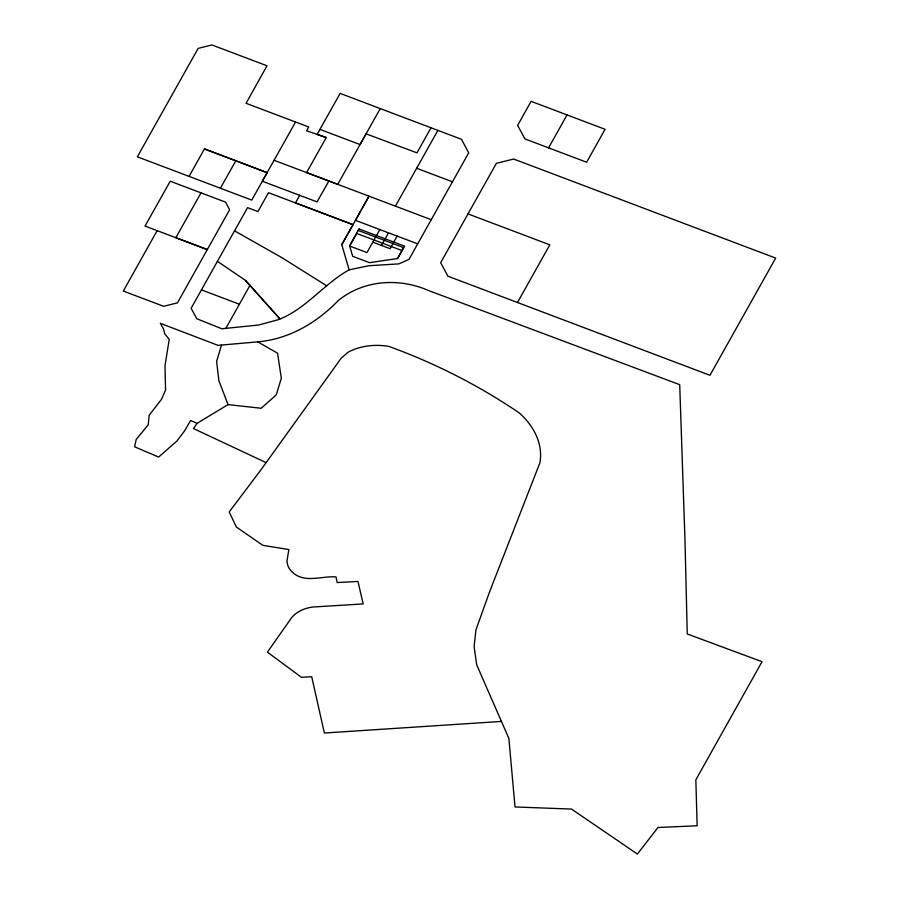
<?xml version="1.0" encoding="UTF-8"?>
<svg xmlns="http://www.w3.org/2000/svg" width="899" height="899" viewBox="0 0 899 899"><rect width="100%" height="100%" fill="white"/><g stroke="black" fill="none" stroke-linecap="round" stroke-linejoin="round"><path stroke-width="1.35" d="M221.547 344.991L216.614 361.364L218.85 380.58L228.043 404.617L261.171 408.27L276.251 394.931L281.32 378.176L277.555 353.195L257.71 341.867L218.052 345.373L160.325 323.314L163.382 328.652L164.832 333.978L169.259 339.283L164.978 365.803L165.562 390.121L161.449 399.37L149.155 415.259L148.256 424.721L136.198 439.499L134.614 446.814L158.64 457.04L176.957 440.993L184.666 430.767L190.622 420.496L197.038 423.362L228.043 404.617M225.874 328.36L249.956 285.376L245.494 280.421L217.423 261.328L247.562 207.647L257.923 211.535L268.486 192.701L352.992 224.66L341.789 244.674L349.138 269.846C323.651 283.96 305.761 309.368 278.072 319.752L258.451 325.045L221.851 328.764L196.746 318.74L191.139 308.29L217.423 261.328M157.156 230.627L123.32 291.062L163.674 306.289L177.451 302.884L229.605 209.782L225.559 202.129L170.226 181.227L145.031 226.076L207.298 249.585L175.844 237.718L201.005 192.858M220.412 188.239L235.819 160.764L267.172 172.664L251.765 200.106L137.345 156.819L198.151 48.389L211.928 44.95L267.003 65.784L246.056 103.295L308.739 127.006L306.604 130.782L326.258 137.581L306.615 172.597L431.239 219.682M295.557 121.994L262.328 181.238L317.066 201.893L328.877 181.002L337.732 184.34L366.062 133.861L416.979 152.841L431.003 127.782L461.513 139.323L468.705 152.841L409 259.384L398.875 263.89L368.714 265.733L349.138 269.846M326.258 137.581L317.111 134.4L340.137 93.395L431.003 127.782M356.734 233.459L349.689 246.045L366.983 252.574L379.861 229.571M395.414 206.129L437.892 130.411M381.457 245.427L388.514 232.841M397.156 236.111L390.11 248.697L372.815 242.168M397.403 258.575L403.55 247.596L358.173 230.447M467.997 213.906L440.679 262.71L447.938 276.207L709.963 375.288L775.68 258.092L513.621 159.033L496.394 163.326L467.997 213.906L549.795 244.831L517.487 302.525M548.592 147.874L586.642 162.225L605.072 129.299L531.118 101.34L517.633 125.377L524.892 138.884L548.592 147.874L567.022 114.915M189.071 176.373L204.478 148.931L235.819 160.764M299.738 195.297L295.468 202.893L352.992 224.66M380.255 108.588L360.038 144.559L319.954 129.389M341.789 244.674L369.006 196.173L355.453 220.356L417.687 243.865M197.038 423.362L193.487 428.565L266.149 462.637M257.71 341.867C289.096 339.159 316.886 322.73 338.474 300.367C363.78 279.904 399.167 277.622 428.418 290.489L679.711 384.671L685.004 541.029L687.252 633.975L762.049 661.675L695.837 779.815L697.152 825.765L657.978 827.507L637.402 854.05L571.483 809.066L515.015 806.965L508.879 738.439L476.728 664.923L474.11 646.673L475.931 629.907L489.775 591.306L539.928 462.783C543.356 443.465 533.332 425.53 519.307 412.956C478.909 385.491 434.745 363.027 388.862 346.407A53.783 40.219 9.1 0 0 348.183 352.161L341.339 358.004L260.968 469.817L229.211 511.913L236.291 526.983L262.89 545.345L288.849 549.547L286.961 561.077L287.624 564.965A21.924 16.396 9.1 0 0 292.366 572.169C304.244 583.62 321.775 575.832 335.979 576.9L337.17 582.563L357.971 581.451L363.174 603.914L312.998 607.016C304.907 607.982 296.782 611.365 291.546 617.804L267.408 652.146L301.423 677.295L311.706 676.745L324.37 733.022L501.44 721.425M416.653 168.27L452.478 181.8M274.071 160.292L328.877 181.002M204.478 148.931L267.172 172.664M356.532 233.38L401.909 250.518M201.455 289.894L239.348 304.21M234.538 230.841L281.69 257.541L326.753 285.837M245.494 280.421L279.904 318.887L249.956 285.376M359.004 228.953L349.599 245.742L352.689 256.327L369.489 262.665L397.695 258.53L404.606 246.18L359.004 228.953"/></g></svg>
